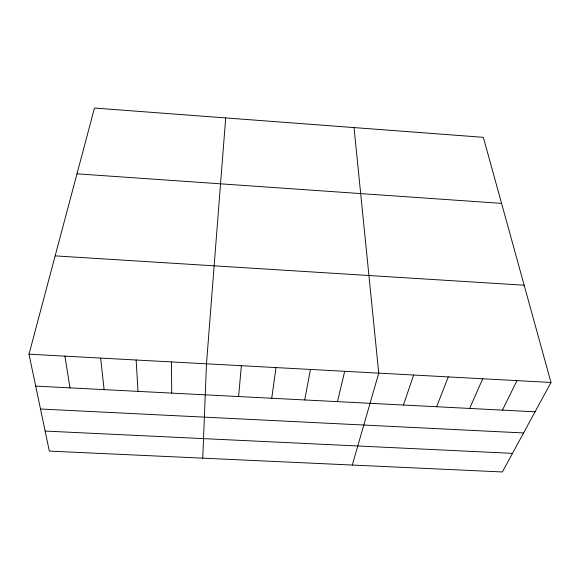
<?xml version="1.0" encoding="UTF-8"?>
<svg xmlns="http://www.w3.org/2000/svg" width="580" height="580" viewBox="0 0 580 580"><rect width="100%" height="100%" fill="white"/><g stroke="black" fill="none" stroke-linecap="round" stroke-linejoin="round"><path stroke-width="0.87" d="M202.761 458.164L206.487 363.812L225.7 117.921M238.597 396.553L241.352 365.704M271.744 398.257L276.007 367.575M304.703 399.953L310.459 369.445M337.473 401.643L344.708 371.294M29 354.206L94.475 108.04L483.343 137.322L551 382.466L502.382 471.961L49.322 451.095L29 354.206L551 382.466M352.285 465.044L378.747 373.136L354.039 127.585M403.441 405.036L413.62 375.028M436.631 406.747L448.275 376.906M469.626 408.443L482.72 378.769M502.439 410.132L516.961 380.618M45.117 431.063L512.481 453.364M40.498 409.016L523.573 432.955M35.692 386.106L535.057 411.807M55.151 255.881L524.16 285.215M76.973 173.833L501.577 203.392M64.931 356.149L69.999 387.875M100.637 358.085L104.11 389.629M136.133 360.006L138.018 391.377M171.419 361.913L171.738 393.11"/></g></svg>
